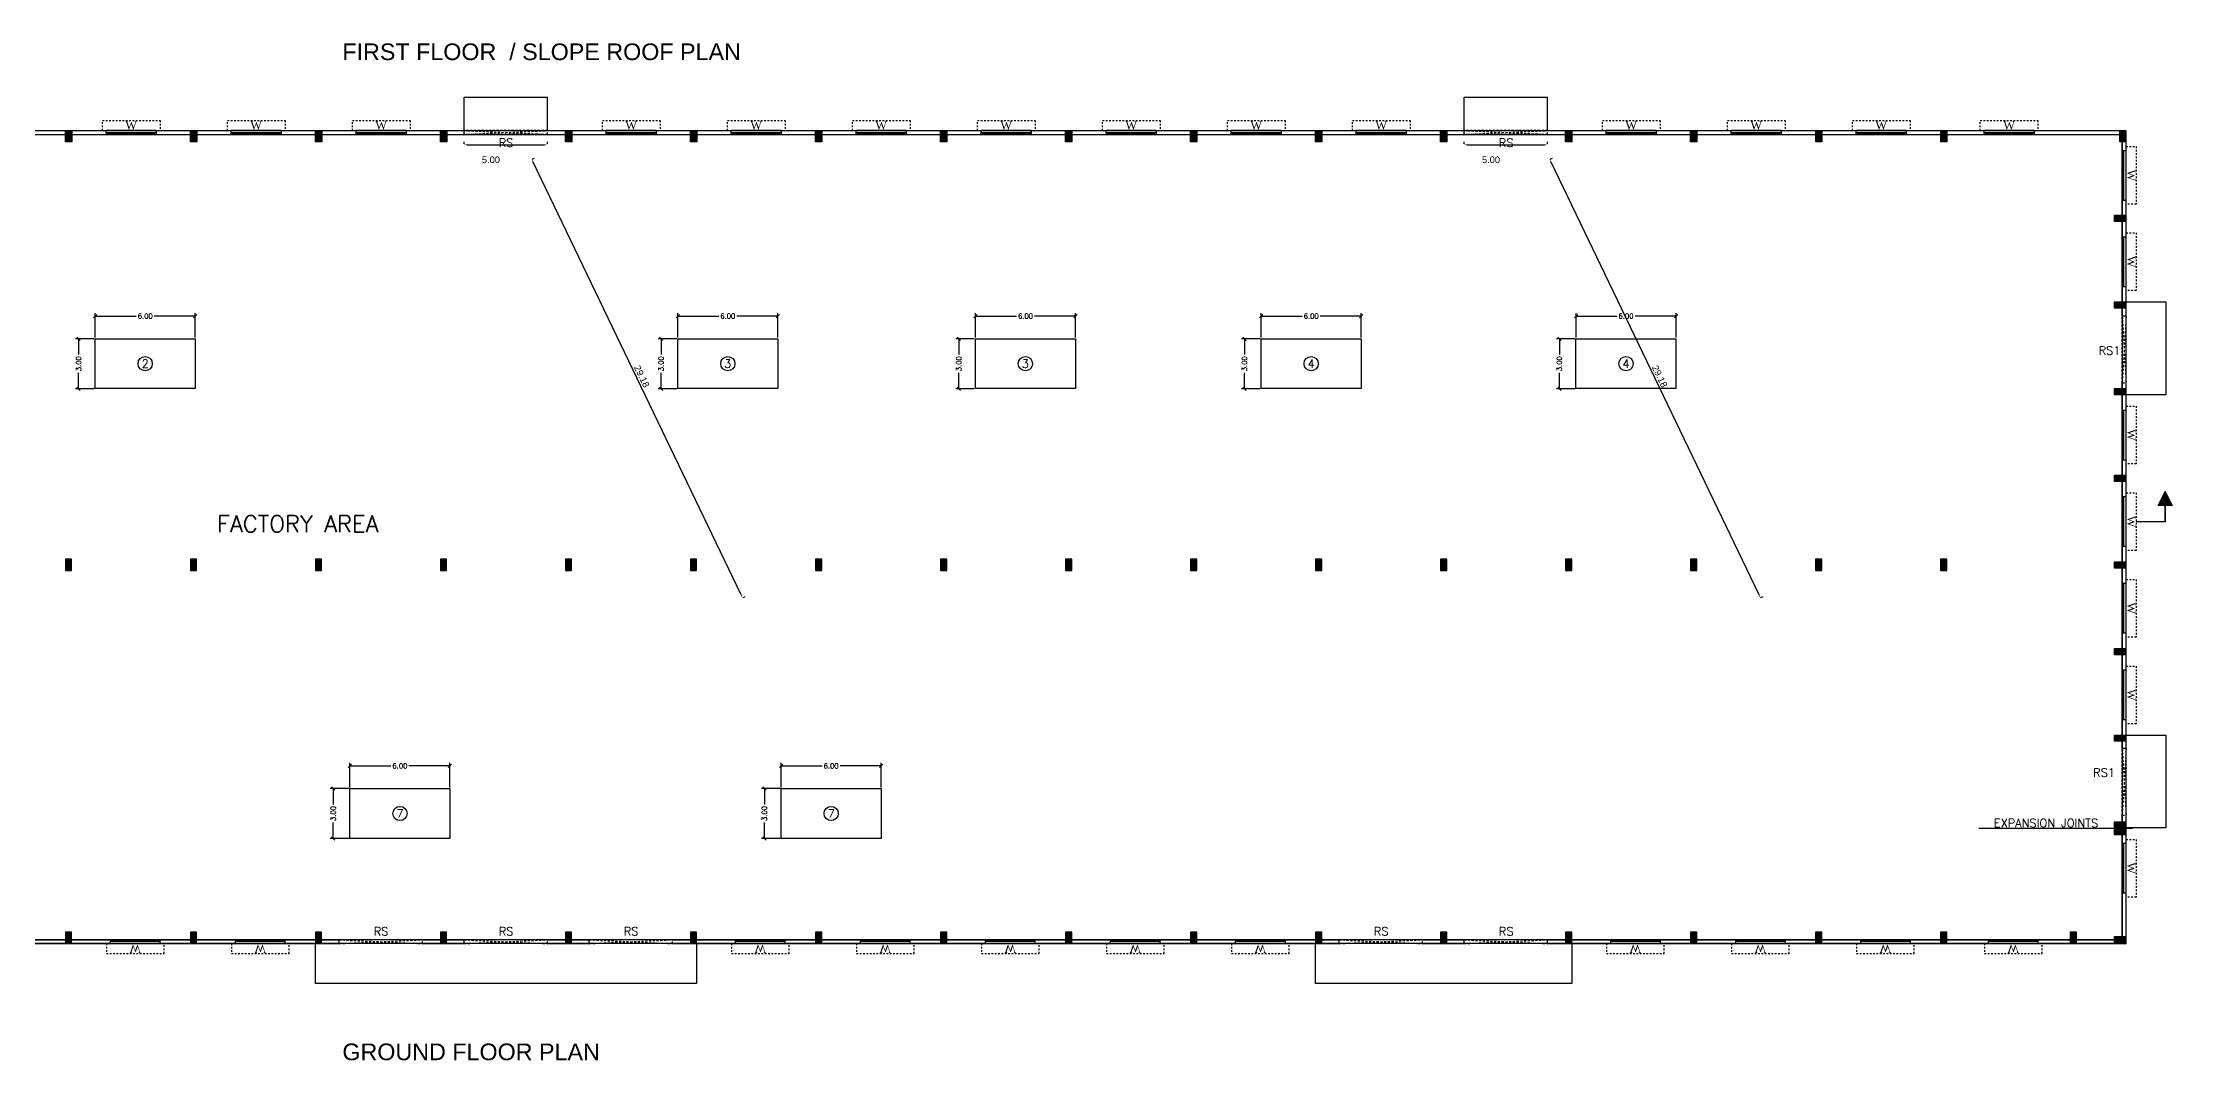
# Model space of a CAD drawing. Header units: metres. Extents: x 6804 to 7881, y 412 to 705.
# Drawn here: x 7351.7 to 7479.5, y 457.1 to 518.2 of the extents above; entities that cross this region are included whole.
import ezdxf
from ezdxf.enums import TextEntityAlignment as Align

# ---------------------------------------------------------------- set-up
doc = ezdxf.new("R2010")
doc.units = ezdxf.units.M
doc.header["$LTSCALE"] = 5
doc.header["$PDSIZE"] = -1
doc.linetypes.add('CONTINOUS', pattern=[0])
doc.linetypes.add('HIDDEN', pattern=[0.375, 0.25, -0.125])
doc.layers.get('0').update_dxf_attribs({"color": 8, "linetype": 'CONTINUOUS'})
doc.layers.get('DEFPOINTS').update_dxf_attribs({"color": 8, "linetype": 'CONTINUOUS'})
for name, color, linetype in [('BLK_1_COVERED_AREA', 140, 'CONTINUOUS'), ('BLK_1_FLR_0_BLT_UP_AREA', 45, 'CONTINUOUS'), ('BLK_1_FLR_0_CARPET_AREA', 14, 'CONTINUOUS'), ('BLK_1_FLR_0_EXIT_WIDTH_DOOR', 2, 'CONTINUOUS'), ('BLK_1_FLR_0_REGULAR_ROOM_1', 4, 'CONTINUOUS'), ('col', 8, 'CONTINUOUS'), ('DIM', 8, 'CONTINUOUS'), ('HATCH', 8, 'CONTINUOUS'), ('L4', 8, 'CONTINUOUS'), ('PDF2_Text', 7, 'CONTINUOUS'), ('Steel', 1, 'CONTINUOUS'), ('TEXT NOTES', 200, 'CONTINUOUS'), ('thin', 1, 'CONTINUOUS'), ('WAL', 1, 'CONTINUOUS'), ('WALL', 3, 'CONTINUOUS'), ('WINDOW', 5, 'CONTINUOUS')]:
    doc.layers.add(name, color=color, linetype=linetype)
doc.layers.add('C_ARCH_TEXT', color=7, linetype='CONTINUOUS', lineweight=5)
doc.layers.add('DIST_EXIT', color=7, linetype='CONTINUOUS', lineweight=0)
doc.styles.add('1', font='arial.ttf')
doc.styles.add('PDF Arial', font='arial.ttf')
doc.styles.add('ROMANS', font='romans')
doc.styles.add('ROMANTIC', font='romantic.ttf')
doc.styles.get("Standard").update_dxf_attribs({"font": 'arial.ttf'})
doc.dimstyles.new('FSO 100', dxfattribs={"dimtxt": 0.5, "dimasz": 0.5, "dimexe": 0.18, "dimexo": 0.0625, "dimgap": 0.09, "dimtad": 0, "dimzin": 0, "dimdsep": 46, "dimtxsty": 'ROMANS', "dimblk": 'OBLIQUE', "dimcen": 0.01, "dimclrd": 256, "dimclre": 256, "dimclrt": 7, "dimaunit": 1, "dimadec": 3, "dimazin": 0, "dimtfac": 1, "dimtofl": 0, "dimtmove": 1, "dimatfit": 3, "dimfxl": 0, "dimtolj": 1, "dimtzin": 0, "dimarcsym": 0})
doc.dimstyles.get("Standard").update_dxf_attribs({"dimtxt": 0.4, "dimasz": 0.18, "dimexe": 0.18, "dimexo": 0.0625, "dimgap": 0.1, "dimtad": 1, "dimtoh": 1, "dimzin": 0, "dimdsep": 46, "dimtxsty": '1', "dimcen": 0.09, "dimadec": 0, "dimazin": 0, "dimtfac": 1, "dimtofl": 0, "dimtmove": 2, "dimatfit": 3, "dimfxl": 0, "dimtolj": 1, "dimtzin": 0, "dimarcsym": 0})

# ---------------------------------------------------------------- blocks, each defined once
blk = doc.blocks.new('MFC1')
at = {"color": 252}
for p, q in [((-24, 60), (-96, 60)), ((-60, 96), (-60, 24)), ((96, 60), (24, 60)), ((60, 96), (60, 24)), ((-24, -60), (-96, -60)), ((-60, -24), (-60, -96)), ((96, -60), (24, -60)), ((60, -24), (60, -96))]:
    blk.add_line(p, q, dxfattribs=at)
at = {"color": 1}
for p, q in [((-3, 0), (3, 0)), ((0, -6.2), (0, 6.2))]:
    blk.add_line(p, q, dxfattribs=at)
blk.add_lwpolyline([(-137.5, 175), (137.5, 175), (137.5, -175), (-137.5, -175)], close=True)
for centre in [(-60, 60), (60, 60), (-60, -60), (60, -60)]:
    blk.add_circle(centre, 18)
at = {"layer": 'Steel'}
for points in [[(-112.5, 150), (-112.5, 162), (112.5, 162), (112.5, 150), (-112.5, 150)], [(-112.5, 150), (-112.5, 162), (112.5, 162), (112.5, 150), (-112.5, 150)], [(-112.5, 150), (-112.5, 162), (112.5, 162), (112.5, 150), (-112.5, 150)], [(-112.5, 150), (-112.5, 162), (112.5, 162), (112.5, 150), (-112.5, 150)], [(-112.5, 150), (-112.5, 162), (112.5, 162), (112.5, 150), (-112.5, 150)], [(-112.5, 150), (-112.5, 162), (112.5, 162), (112.5, 150), (-112.5, 150)], [(-112.5, 150), (-112.5, 162), (112.5, 162), (112.5, 150), (-112.5, 150)], [(-112.5, 150), (-112.5, 162), (112.5, 162), (112.5, 150), (-112.5, 150)], [(-112.5, 150), (-112.5, 162), (112.5, 162), (112.5, 150), (-112.5, 150)], [(-112.5, 150), (-112.5, 162), (112.5, 162), (112.5, 150), (-112.5, 150)], [(-112.5, 150), (-112.5, 162), (112.5, 162), (112.5, 150), (-112.5, 150)], [(-112.5, 150), (-112.5, 162), (112.5, 162), (112.5, 150), (-112.5, 150)], [(-112.5, 150), (-112.5, 162), (112.5, 162), (112.5, 150), (-112.5, 150)], [(-112.5, 150), (-112.5, 162), (112.5, 162), (112.5, 150), (-112.5, 150)], [(-112.5, 150), (-112.5, 162), (112.5, 162), (112.5, 150), (-112.5, 150)], [(-112.5, 150), (-112.5, 162), (112.5, 162), (112.5, 150), (-112.5, 150)], [(-112.5, 150), (-112.5, 162), (112.5, 162), (112.5, 150), (-112.5, 150)], [(-112.5, 150), (-112.5, 162), (112.5, 162), (112.5, 150), (-112.5, 150)], [(-112.5, 150), (-112.5, 162), (112.5, 162), (112.5, 150), (-112.5, 150)], [(-112.5, 150), (-112.5, 162), (112.5, 162), (112.5, 150), (-112.5, 150)], [(-112.5, 150), (-112.5, 162), (112.5, 162), (112.5, 150), (-112.5, 150)], [(-112.5, 150), (-112.5, 162), (112.5, 162), (112.5, 150), (-112.5, 150)], [(-3, 150), (3, 150), (3, -150), (-3, -150), (-3, 150)], [(-3, 150), (3, 150), (3, -150), (-3, -150), (-3, 150)], [(-3, 150), (3, 150), (3, -150), (-3, -150), (-3, 150)], [(-3, 150), (3, 150), (3, -150), (-3, -150), (-3, 150)], [(-3, 150), (3, 150), (3, -150), (-3, -150), (-3, 150)], [(-3, 150), (3, 150), (3, -150), (-3, -150), (-3, 150)], [(-3, 150), (3, 150), (3, -150), (-3, -150), (-3, 150)], [(-3, 150), (3, 150), (3, -150), (-3, -150), (-3, 150)], [(-3, 150), (3, 150), (3, -150), (-3, -150), (-3, 150)], [(-3, 150), (3, 150), (3, -150), (-3, -150), (-3, 150)], [(-3, 150), (3, 150), (3, -150), (-3, -150), (-3, 150)], [(-3, 150), (3, 150), (3, -150), (-3, -150), (-3, 150)], [(-3, 150), (3, 150), (3, -150), (-3, -150), (-3, 150)], [(-3, 150), (3, 150), (3, -150), (-3, -150), (-3, 150)], [(-3, 150), (3, 150), (3, -150), (-3, -150), (-3, 150)], [(-3, 150), (3, 150), (3, -150), (-3, -150), (-3, 150)], [(-3, 150), (3, 150), (3, -150), (-3, -150), (-3, 150)], [(-3, 150), (3, 150), (3, -150), (-3, -150), (-3, 150)], [(-3, 150), (3, 150), (3, -150), (-3, -150), (-3, 150)], [(-3, 150), (3, 150), (3, -150), (-3, -150), (-3, 150)], [(-3, 150), (3, 150), (3, -150), (-3, -150), (-3, 150)], [(-3, 150), (3, 150), (3, -150), (-3, -150), (-3, 150)], [(-112.5, -150), (-112.5, -162), (112.5, -162), (112.5, -150), (-112.5, -150)], [(-112.5, -150), (-112.5, -162), (112.5, -162), (112.5, -150), (-112.5, -150)], [(-112.5, -150), (-112.5, -162), (112.5, -162), (112.5, -150), (-112.5, -150)], [(-112.5, -150), (-112.5, -162), (112.5, -162), (112.5, -150), (-112.5, -150)], [(-112.5, -150), (-112.5, -162), (112.5, -162), (112.5, -150), (-112.5, -150)], [(-112.5, -150), (-112.5, -162), (112.5, -162), (112.5, -150), (-112.5, -150)], [(-112.5, -150), (-112.5, -162), (112.5, -162), (112.5, -150), (-112.5, -150)], [(-112.5, -150), (-112.5, -162), (112.5, -162), (112.5, -150), (-112.5, -150)], [(-112.5, -150), (-112.5, -162), (112.5, -162), (112.5, -150), (-112.5, -150)], [(-112.5, -150), (-112.5, -162), (112.5, -162), (112.5, -150), (-112.5, -150)], [(-112.5, -150), (-112.5, -162), (112.5, -162), (112.5, -150), (-112.5, -150)], [(-112.5, -150), (-112.5, -162), (112.5, -162), (112.5, -150), (-112.5, -150)], [(-112.5, -150), (-112.5, -162), (112.5, -162), (112.5, -150), (-112.5, -150)], [(-112.5, -150), (-112.5, -162), (112.5, -162), (112.5, -150), (-112.5, -150)], [(-112.5, -150), (-112.5, -162), (112.5, -162), (112.5, -150), (-112.5, -150)], [(-112.5, -150), (-112.5, -162), (112.5, -162), (112.5, -150), (-112.5, -150)], [(-112.5, -150), (-112.5, -162), (112.5, -162), (112.5, -150), (-112.5, -150)], [(-112.5, -150), (-112.5, -162), (112.5, -162), (112.5, -150), (-112.5, -150)], [(-112.5, -150), (-112.5, -162), (112.5, -162), (112.5, -150), (-112.5, -150)], [(-112.5, -150), (-112.5, -162), (112.5, -162), (112.5, -150), (-112.5, -150)], [(-112.5, -150), (-112.5, -162), (112.5, -162), (112.5, -150), (-112.5, -150)], [(-112.5, -150), (-112.5, -162), (112.5, -162), (112.5, -150), (-112.5, -150)]]:
    blk.add_lwpolyline(points, dxfattribs=at)
blk = doc.blocks.new('wsdefsegr')
at = {"layer": 'HATCH'}
h = blk.add_hatch(color=256, dxfattribs=at)
h.dxf.hatch_style = 1
h.paths.add_polyline_path([(9068, -5301), (9443, -5301), (9443, -4621), (9068, -4621)])
at = {"layer": 'col', "color": 5}
blk.add_lwpolyline([(9068, -4621), (9443, -4621), (9443, -5301), (9068, -5301)], close=True, dxfattribs=at)
blk.add_blockref('MFC1', (9255, -5036))
blk = doc.blocks.new('WINDOW')
at = {"layer": 'WINDOW'}
for p, q in [((3000, 30), (0, 30)), ((0, -200), (0, 30)), ((3000, 30), (3000, -200)), ((3000, -101), (0, -101)), ((3000, -200), (0, -200)), ((100, -200), (100, -101)), ((2900, -200), (2900, -101))]:
    blk.add_line(p, q, dxfattribs=at)
at = {"layer": 'WINDOW', "color": 253, "linetype": 'HIDDEN', "ltscale": 12}
blk.add_lwpolyline([(-230, 30), (-230, 630), (3230, 630), (3230, 30)], dxfattribs=at)
at = {"layer": 'WINDOW', "const_width": 30}
blk.add_lwpolyline([(100, -150), (2900, -150)], dxfattribs=at)
at = {"linetype": 'CONTINOUS', "ltscale": 2, "style": 'ROMANTIC'}
blk.add_text('W', height=480, dxfattribs=at).set_placement((1154, 106))
at = {"linetype": 'CONTINOUS', "ltscale": 2}
blk.add_text('ASDFASDF', height=0.55, dxfattribs=at).set_placement((284, -754))
blk = doc.blocks.new('viewA')
blk.add_hatch(color=256).paths.add_polyline_path([(5.5, 2.5), (5.5, -2.5), (10.5, 0)])
at = {"const_width": 0.5}
blk.add_lwpolyline([(5.5, 0), (0, 0), (0, -10)], dxfattribs=at)
blk.add_lwpolyline([(5.5, 2.5), (10.5, 0), (5.5, -2.5)], close=True)
blk = doc.blocks.new('_Oblique')
at = {"color": 0, "linetype": 'ByBlock', "lineweight": -2}
blk.add_line((-0.5, -0.5), (0.5, 0.5), dxfattribs=at)
blk = doc.blocks.new('*D90')
at = {"layer": 'DEFPOINTS', "color": 0, "ltscale": 2}
for p in [(7395.98, 473.42), (7394.98, 470.42), (7395.98, 470.42)]:
    blk.add_point(p, dxfattribs=at)
at = {"layer": 'DIM', "lineweight": -2, "ltscale": 2}
for p, q in [((7395.92, 473.42), (7394.8, 473.42)), ((7394.98, 473.42), (7394.98, 472.47)), ((7395.92, 470.42), (7394.8, 470.42)), ((7394.98, 470.42), (7394.98, 471.38))]:
    blk.add_line(p, q, dxfattribs=at)
at = {"layer": 'DIM', "lineweight": -2, "ltscale": 2, "xscale": 0.2, "yscale": 0.2, "zscale": 0.2}
for p, rotation in [((7394.98, 473.42), 90), ((7394.98, 470.42), 270)]:
    blk.add_blockref('_Oblique', p, dxfattribs=dict(at, rotation=rotation))
at = {"layer": 'DIM', "color": 7, "ltscale": 2, "insert": (7394.98, 471.92), "char_height": 0.3, "attachment_point": 5, "rotation": 90, "style": 'ROMANS'}
blk.add_mtext('\\A1;3.00', dxfattribs=at)
blk = doc.blocks.new('*D91')
at = {"layer": 'DEFPOINTS', "color": 0, "ltscale": 2}
for p in [(7395.98, 474.78), (7395.98, 473.42), (7401.98, 473.42)]:
    blk.add_point(p, dxfattribs=at)
at = {"layer": 'DIM', "lineweight": -2, "ltscale": 2}
for p, q in [((7395.98, 473.49), (7395.98, 474.96)), ((7395.98, 474.78), (7398.44, 474.78)), ((7401.98, 474.78), (7399.52, 474.78)), ((7401.98, 473.49), (7401.98, 474.96))]:
    blk.add_line(p, q, dxfattribs=at)
at = {"layer": 'DIM', "lineweight": -2, "ltscale": 2, "xscale": 0.2, "yscale": 0.2, "zscale": 0.2}
for p, rotation in [((7395.98, 474.78), 179.9999999999479), ((7401.98, 474.78), 359.9999999999479)]:
    blk.add_blockref('_Oblique', p, dxfattribs=dict(at, rotation=rotation))
at = {"layer": 'DIM', "color": 7, "ltscale": 2, "insert": (7398.98, 474.78), "char_height": 0.3, "attachment_point": 5, "style": 'ROMANS'}
blk.add_mtext('\\A1;6.00', dxfattribs=at)
blk = doc.blocks.new('*D92')
at = {"layer": 'DEFPOINTS', "color": 0, "ltscale": 2}
for p in [(7389.78, 500.42), (7388.78, 497.42), (7389.78, 497.42)]:
    blk.add_point(p, dxfattribs=at)
at = {"layer": 'DIM', "lineweight": -2, "ltscale": 2}
for p, q in [((7389.72, 500.42), (7388.6, 500.42)), ((7388.78, 500.42), (7388.78, 499.47)), ((7388.78, 497.42), (7388.78, 498.38)), ((7389.72, 497.42), (7388.6, 497.42))]:
    blk.add_line(p, q, dxfattribs=at)
at = {"layer": 'DIM', "lineweight": -2, "ltscale": 2, "xscale": 0.2, "yscale": 0.2, "zscale": 0.2}
for p, rotation in [((7388.78, 500.42), 90), ((7388.78, 497.42), 270)]:
    blk.add_blockref('_Oblique', p, dxfattribs=dict(at, rotation=rotation))
at = {"layer": 'DIM', "color": 7, "ltscale": 2, "insert": (7388.78, 498.92), "char_height": 0.3, "attachment_point": 5, "rotation": 90, "style": 'ROMANS'}
blk.add_mtext('\\A1;3.00', dxfattribs=at)
blk = doc.blocks.new('*D93')
at = {"layer": 'DEFPOINTS', "color": 0, "ltscale": 2}
for p in [(7389.78, 501.78), (7389.78, 500.42), (7395.78, 500.42)]:
    blk.add_point(p, dxfattribs=at)
at = {"layer": 'DIM', "lineweight": -2, "ltscale": 2}
for p, q in [((7389.78, 500.49), (7389.78, 501.96)), ((7389.78, 501.78), (7392.24, 501.78)), ((7395.78, 501.78), (7393.32, 501.78)), ((7395.78, 500.49), (7395.78, 501.96))]:
    blk.add_line(p, q, dxfattribs=at)
at = {"layer": 'DIM', "lineweight": -2, "ltscale": 2, "xscale": 0.2, "yscale": 0.2, "zscale": 0.2}
for p, rotation in [((7389.78, 501.78), 179.9999999999479), ((7395.78, 501.78), 359.9999999999479)]:
    blk.add_blockref('_Oblique', p, dxfattribs=dict(at, rotation=rotation))
at = {"layer": 'DIM', "color": 7, "ltscale": 2, "insert": (7392.78, 501.78), "char_height": 0.3, "attachment_point": 5, "style": 'ROMANS'}
blk.add_mtext('\\A1;6.00', dxfattribs=at)
blk = doc.blocks.new('*D94')
at = {"layer": 'DEFPOINTS', "color": 0, "ltscale": 2}
for p in [(7424.78, 500.42), (7423.78, 497.42), (7424.78, 497.42)]:
    blk.add_point(p, dxfattribs=at)
at = {"layer": 'DIM', "lineweight": -2, "ltscale": 2}
for p, q in [((7424.72, 500.42), (7423.6, 500.42)), ((7423.78, 500.42), (7423.78, 499.47)), ((7423.78, 497.42), (7423.78, 498.38)), ((7424.72, 497.42), (7423.6, 497.42))]:
    blk.add_line(p, q, dxfattribs=at)
at = {"layer": 'DIM', "lineweight": -2, "ltscale": 2, "xscale": 0.2, "yscale": 0.2, "zscale": 0.2}
for p, rotation in [((7423.78, 500.42), 90), ((7423.78, 497.42), 270)]:
    blk.add_blockref('_Oblique', p, dxfattribs=dict(at, rotation=rotation))
at = {"layer": 'DIM', "color": 7, "ltscale": 2, "insert": (7423.78, 498.92), "char_height": 0.3, "attachment_point": 5, "rotation": 90, "style": 'ROMANS'}
blk.add_mtext('\\A1;3.00', dxfattribs=at)
blk = doc.blocks.new('*D95')
at = {"layer": 'DEFPOINTS', "color": 0, "ltscale": 2}
for p in [(7424.78, 501.78), (7424.78, 500.42), (7430.78, 500.42)]:
    blk.add_point(p, dxfattribs=at)
at = {"layer": 'DIM', "lineweight": -2, "ltscale": 2}
for p, q in [((7424.78, 500.49), (7424.78, 501.96)), ((7424.78, 501.78), (7427.24, 501.78)), ((7430.78, 501.78), (7428.32, 501.78)), ((7430.78, 500.49), (7430.78, 501.96))]:
    blk.add_line(p, q, dxfattribs=at)
at = {"layer": 'DIM', "lineweight": -2, "ltscale": 2, "xscale": 0.2, "yscale": 0.2, "zscale": 0.2}
for p, rotation in [((7424.78, 501.78), 179.9999999999479), ((7430.78, 501.78), 359.9999999999479)]:
    blk.add_blockref('_Oblique', p, dxfattribs=dict(at, rotation=rotation))
at = {"layer": 'DIM', "color": 7, "ltscale": 2, "insert": (7427.78, 501.78), "char_height": 0.3, "attachment_point": 5, "style": 'ROMANS'}
blk.add_mtext('\\A1;6.00', dxfattribs=at)
blk = doc.blocks.new('*D96')
at = {"layer": 'DEFPOINTS', "color": 0, "ltscale": 2}
for p in [(7370.11, 473.42), (7369.11, 470.42), (7370.11, 470.42)]:
    blk.add_point(p, dxfattribs=at)
at = {"layer": 'DIM', "lineweight": -2, "ltscale": 2}
for p, q in [((7370.05, 473.42), (7368.93, 473.42)), ((7369.11, 473.42), (7369.11, 472.47)), ((7370.05, 470.42), (7368.93, 470.42)), ((7369.11, 470.42), (7369.11, 471.38))]:
    blk.add_line(p, q, dxfattribs=at)
at = {"layer": 'DIM', "lineweight": -2, "ltscale": 2, "xscale": 0.2, "yscale": 0.2, "zscale": 0.2}
for p, rotation in [((7369.11, 473.42), 90), ((7369.11, 470.42), 270)]:
    blk.add_blockref('_Oblique', p, dxfattribs=dict(at, rotation=rotation))
at = {"layer": 'DIM', "color": 7, "ltscale": 2, "insert": (7369.11, 471.92), "char_height": 0.3, "attachment_point": 5, "rotation": 90, "style": 'ROMANS'}
blk.add_mtext('\\A1;3.00', dxfattribs=at)
blk = doc.blocks.new('*D97')
at = {"layer": 'DEFPOINTS', "color": 0, "ltscale": 2}
for p in [(7370.11, 474.78), (7370.11, 473.42), (7376.11, 473.42)]:
    blk.add_point(p, dxfattribs=at)
at = {"layer": 'DIM', "lineweight": -2, "ltscale": 2}
for p, q in [((7370.11, 473.49), (7370.11, 474.96)), ((7370.11, 474.78), (7372.57, 474.78)), ((7376.11, 474.78), (7373.65, 474.78)), ((7376.11, 473.49), (7376.11, 474.96))]:
    blk.add_line(p, q, dxfattribs=at)
at = {"layer": 'DIM', "lineweight": -2, "ltscale": 2, "xscale": 0.2, "yscale": 0.2, "zscale": 0.2}
for p, rotation in [((7370.11, 474.78), 179.9999999999479), ((7376.11, 474.78), 359.9999999999479)]:
    blk.add_blockref('_Oblique', p, dxfattribs=dict(at, rotation=rotation))
at = {"layer": 'DIM', "color": 7, "ltscale": 2, "insert": (7373.11, 474.78), "char_height": 0.3, "attachment_point": 5, "style": 'ROMANS'}
blk.add_mtext('\\A1;6.00', dxfattribs=at)
blk = doc.blocks.new('*D59')
at = {"layer": 'DEFPOINTS', "color": 0}
for p in [(7381, 511.16), (7381.02, 511.18), (7393.64, 484.86)]:
    blk.add_point(p, dxfattribs=at)
at = {"layer": 'DIST_EXIT', "color": 0, "lineweight": -2}
for p, q in [((7381.05, 511.19), (7381.18, 511.25)), ((7393.59, 485.04), (7381.1, 511.01)), ((7393.7, 484.89), (7393.83, 484.95))]:
    blk.add_line(p, q, dxfattribs=at)
at = {"layer": 'DIST_EXIT', "color": 0}
for points in [[(7381.13, 511.03), (7381.07, 511), (7381.02, 511.18)], [(7393.61, 485.05), (7393.56, 485.02), (7393.66, 484.87)]]:
    blk.add_solid(points, dxfattribs=at)
at = {"layer": 'DIST_EXIT', "color": 0, "insert": (7387.62, 498.16), "char_height": 0.4, "attachment_point": 5, "rotation": 295.6714, "style": '1'}
blk.add_mtext('\\A1;29.18', dxfattribs=at)
blk = doc.blocks.new('*D161')
at = {"layer": 'DEFPOINTS', "color": 0, "ltscale": 2}
for p in [(7354.83, 500.42), (7353.83, 497.42), (7354.83, 497.42)]:
    blk.add_point(p, dxfattribs=at)
at = {"layer": 'DIM', "lineweight": -2, "ltscale": 2}
for p, q in [((7354.76, 500.42), (7353.65, 500.42)), ((7353.83, 500.42), (7353.83, 499.47)), ((7353.83, 497.42), (7353.83, 498.38)), ((7354.76, 497.42), (7353.65, 497.42))]:
    blk.add_line(p, q, dxfattribs=at)
at = {"layer": 'DIM', "lineweight": -2, "ltscale": 2, "xscale": 0.2, "yscale": 0.2, "zscale": 0.2}
for p, rotation in [((7353.83, 500.42), 90), ((7353.83, 497.42), 270)]:
    blk.add_blockref('_Oblique', p, dxfattribs=dict(at, rotation=rotation))
at = {"layer": 'DIM', "color": 7, "ltscale": 2, "insert": (7353.83, 498.92), "char_height": 0.3, "attachment_point": 5, "rotation": 90, "style": 'ROMANS'}
blk.add_mtext('\\A1;3.00', dxfattribs=at)
blk = doc.blocks.new('*D162')
at = {"layer": 'DEFPOINTS', "color": 0, "ltscale": 2}
for p in [(7354.83, 501.78), (7354.83, 500.42), (7360.83, 500.42)]:
    blk.add_point(p, dxfattribs=at)
at = {"layer": 'DIM', "lineweight": -2, "ltscale": 2}
for p, q in [((7354.83, 500.49), (7354.83, 501.96)), ((7354.83, 501.78), (7357.29, 501.78)), ((7360.83, 501.78), (7358.37, 501.78)), ((7360.83, 500.49), (7360.83, 501.96))]:
    blk.add_line(p, q, dxfattribs=at)
at = {"layer": 'DIM', "lineweight": -2, "ltscale": 2, "xscale": 0.2, "yscale": 0.2, "zscale": 0.2}
for p, rotation in [((7354.83, 501.78), 179.9999999999479), ((7360.83, 501.78), 359.9999999999479)]:
    blk.add_blockref('_Oblique', p, dxfattribs=dict(at, rotation=rotation))
at = {"layer": 'DIM', "color": 7, "ltscale": 2, "insert": (7357.83, 501.78), "char_height": 0.3, "attachment_point": 5, "style": 'ROMANS'}
blk.add_mtext('\\A1;6.00', dxfattribs=at)
blk = doc.blocks.new('*D163')
at = {"layer": 'DEFPOINTS', "color": 0, "ltscale": 2}
for p in [(7407.64, 500.42), (7406.64, 497.42), (7407.64, 497.42)]:
    blk.add_point(p, dxfattribs=at)
at = {"layer": 'DIM', "lineweight": -2, "ltscale": 2}
for p, q in [((7407.57, 500.42), (7406.46, 500.42)), ((7406.64, 500.42), (7406.64, 499.47)), ((7406.64, 497.42), (7406.64, 498.38)), ((7407.57, 497.42), (7406.46, 497.42))]:
    blk.add_line(p, q, dxfattribs=at)
at = {"layer": 'DIM', "lineweight": -2, "ltscale": 2, "xscale": 0.2, "yscale": 0.2, "zscale": 0.2}
for p, rotation in [((7406.64, 500.42), 90), ((7406.64, 497.42), 270)]:
    blk.add_blockref('_Oblique', p, dxfattribs=dict(at, rotation=rotation))
at = {"layer": 'DIM', "color": 7, "ltscale": 2, "insert": (7406.64, 498.92), "char_height": 0.3, "attachment_point": 5, "rotation": 90, "style": 'ROMANS'}
blk.add_mtext('\\A1;3.00', dxfattribs=at)
blk = doc.blocks.new('*D164')
at = {"layer": 'DEFPOINTS', "color": 0, "ltscale": 2}
for p in [(7407.64, 501.78), (7407.64, 500.42), (7413.64, 500.42)]:
    blk.add_point(p, dxfattribs=at)
at = {"layer": 'DIM', "lineweight": -2, "ltscale": 2}
for p, q in [((7407.64, 500.49), (7407.64, 501.96)), ((7407.64, 501.78), (7410.1, 501.78)), ((7413.64, 501.78), (7411.18, 501.78)), ((7413.64, 500.49), (7413.64, 501.96))]:
    blk.add_line(p, q, dxfattribs=at)
at = {"layer": 'DIM', "lineweight": -2, "ltscale": 2, "xscale": 0.2, "yscale": 0.2, "zscale": 0.2}
for p, rotation in [((7407.64, 501.78), 179.9999999999479), ((7413.64, 501.78), 359.9999999999479)]:
    blk.add_blockref('_Oblique', p, dxfattribs=dict(at, rotation=rotation))
at = {"layer": 'DIM', "color": 7, "ltscale": 2, "insert": (7410.64, 501.78), "char_height": 0.3, "attachment_point": 5, "style": 'ROMANS'}
blk.add_mtext('\\A1;6.00', dxfattribs=at)
blk = doc.blocks.new('*D165')
at = {"layer": 'DEFPOINTS', "color": 0, "ltscale": 2}
for p in [(7443.67, 500.42), (7442.67, 497.42), (7443.67, 497.42)]:
    blk.add_point(p, dxfattribs=at)
at = {"layer": 'DIM', "lineweight": -2, "ltscale": 2}
for p, q in [((7443.61, 500.42), (7442.49, 500.42)), ((7442.67, 500.42), (7442.67, 499.47)), ((7442.67, 497.42), (7442.67, 498.38)), ((7443.61, 497.42), (7442.49, 497.42))]:
    blk.add_line(p, q, dxfattribs=at)
at = {"layer": 'DIM', "lineweight": -2, "ltscale": 2, "xscale": 0.2, "yscale": 0.2, "zscale": 0.2}
for p, rotation in [((7442.67, 500.42), 90), ((7442.67, 497.42), 270)]:
    blk.add_blockref('_Oblique', p, dxfattribs=dict(at, rotation=rotation))
at = {"layer": 'DIM', "color": 7, "ltscale": 2, "insert": (7442.67, 498.92), "char_height": 0.3, "attachment_point": 5, "rotation": 90, "style": 'ROMANS'}
blk.add_mtext('\\A1;3.00', dxfattribs=at)
blk = doc.blocks.new('*D166')
at = {"layer": 'DEFPOINTS', "color": 0, "ltscale": 2}
for p in [(7443.67, 501.78), (7443.67, 500.42), (7449.67, 500.42)]:
    blk.add_point(p, dxfattribs=at)
at = {"layer": 'DIM', "lineweight": -2, "ltscale": 2}
for p, q in [((7443.67, 500.49), (7443.67, 501.96)), ((7443.67, 501.78), (7446.13, 501.78)), ((7449.67, 501.78), (7447.21, 501.78)), ((7449.67, 500.49), (7449.67, 501.96))]:
    blk.add_line(p, q, dxfattribs=at)
at = {"layer": 'DIM', "lineweight": -2, "ltscale": 2, "xscale": 0.2, "yscale": 0.2, "zscale": 0.2}
for p, rotation in [((7443.67, 501.78), 179.9999999999479), ((7449.67, 501.78), 359.9999999999479)]:
    blk.add_blockref('_Oblique', p, dxfattribs=dict(at, rotation=rotation))
at = {"layer": 'DIM', "color": 7, "ltscale": 2, "insert": (7446.67, 501.78), "char_height": 0.3, "attachment_point": 5, "style": 'ROMANS'}
blk.add_mtext('\\A1;6.00', dxfattribs=at)
blk = doc.blocks.new('*D182')
at = {"layer": 'DEFPOINTS', "color": 0}
for p in [(7442.07, 511.16), (7442.09, 511.18), (7454.71, 484.86)]:
    blk.add_point(p, dxfattribs=at)
at = {"layer": 'DIST_EXIT', "color": 0, "lineweight": -2}
for p, q in [((7442.12, 511.19), (7442.25, 511.25)), ((7454.66, 485.04), (7442.17, 511.01)), ((7454.76, 484.89), (7454.9, 484.95))]:
    blk.add_line(p, q, dxfattribs=at)
at = {"layer": 'DIST_EXIT', "color": 0}
for points in [[(7442.2, 511.03), (7442.14, 511), (7442.09, 511.18)], [(7454.68, 485.05), (7454.63, 485.02), (7454.73, 484.87)]]:
    blk.add_solid(points, dxfattribs=at)
at = {"layer": 'DIST_EXIT', "color": 0, "insert": (7448.69, 498.16), "char_height": 0.4, "attachment_point": 5, "rotation": 295.6714, "style": '1'}
blk.add_mtext('\\A1;29.18', dxfattribs=at)
blk = doc.blocks.new('*D185')
at = {"layer": 'BLK_1_FLR_0_EXIT_WIDTH_DOOR', "color": 0, "lineweight": -2}
for p, q in [((7376.96, 512.12), (7376.96, 512.24)), ((7377.14, 512.06), (7381.78, 512.06)), ((7381.96, 512.12), (7381.96, 512.24))]:
    blk.add_line(p, q, dxfattribs=at)
at = {"layer": 'BLK_1_FLR_0_EXIT_WIDTH_DOOR', "color": 0}
for points in [[(7377.14, 512.09), (7377.14, 512.03), (7376.96, 512.06)], [(7381.78, 512.09), (7381.78, 512.03), (7381.96, 512.06)]]:
    blk.add_solid(points, dxfattribs=at)
at = {"layer": 'DEFPOINTS', "color": 0}
for p in [(7376.96, 512.06), (7381.96, 512.06), (7381.96, 512.06)]:
    blk.add_point(p, dxfattribs=at)
at = {"layer": 'BLK_1_FLR_0_EXIT_WIDTH_DOOR', "color": 0, "insert": (7378.57, 511.16), "char_height": 0.4, "attachment_point": 5, "style": '1'}
blk.add_mtext('\\A1;5.00', dxfattribs=at)
blk = doc.blocks.new('*D186')
at = {"layer": 'BLK_1_FLR_0_EXIT_WIDTH_DOOR', "color": 0, "lineweight": -2}
for p, q in [((7436.96, 512.12), (7436.96, 512.24)), ((7437.14, 512.06), (7441.78, 512.06)), ((7441.96, 512.12), (7441.96, 512.24))]:
    blk.add_line(p, q, dxfattribs=at)
at = {"layer": 'BLK_1_FLR_0_EXIT_WIDTH_DOOR', "color": 0}
for points in [[(7437.14, 512.09), (7437.14, 512.03), (7436.96, 512.06)], [(7441.78, 512.09), (7441.78, 512.03), (7441.96, 512.06)]]:
    blk.add_solid(points, dxfattribs=at)
at = {"layer": 'DEFPOINTS', "color": 0}
for p in [(7436.96, 512.06), (7441.96, 512.06), (7441.96, 512.06)]:
    blk.add_point(p, dxfattribs=at)
at = {"layer": 'BLK_1_FLR_0_EXIT_WIDTH_DOOR', "color": 0, "insert": (7438.57, 511.16), "char_height": 0.4, "attachment_point": 5, "style": '1'}
blk.add_mtext('\\A1;5.00', dxfattribs=at)

msp = doc.modelspace()

# ---------------------------------------------------------------- linework, layer by layer
at = {"layer": 'BLK_1_COVERED_AREA'}
msp.add_lwpolyline([(7273.365, 512.912), (7476.665, 512.912), (7476.665, 464.112), (7273.365, 464.112)], close=True, dxfattribs=at)
at = {"layer": 'BLK_1_FLR_0_BLT_UP_AREA', "color": 45}
msp.add_lwpolyline([(7273.365, 512.912), (7476.665, 512.912), (7476.665, 464.112), (7273.365, 464.112)], close=True, dxfattribs=at)
at = {"layer": 'BLK_1_FLR_0_CARPET_AREA', "color": 14}
msp.add_lwpolyline([(7273.595, 512.682), (7476.444, 512.682), (7476.444, 464.342), (7273.595, 464.342)], close=True, dxfattribs=at)
at = {"layer": 'BLK_1_FLR_0_REGULAR_ROOM_1', "color": 4}
msp.add_lwpolyline([(7273.595, 512.682), (7476.444, 512.682), (7476.444, 464.342), (7273.595, 464.342)], close=True, dxfattribs=at)
at = {"layer": 'DIM', "color": 0, "linetype": 'CONTINOUS'}
for centre in [(7357.826, 498.924), (7392.783, 498.924), (7410.637, 498.924), (7427.783, 498.924), (7446.669, 498.924), (7373.109, 471.924), (7398.984, 471.924)]:
    msp.add_circle(centre, 0.427, dxfattribs=at)
at = {"layer": 'L4', "linetype": 'CONTINOUS', "ltscale": 2}
for p, q in [((7376.96, 514.912), (7381.96, 514.912)), ((7376.96, 512.912), (7376.96, 514.912)), ((7381.96, 512.912), (7381.96, 514.912)), ((7436.96, 514.912), (7441.96, 514.912)), ((7436.96, 512.912), (7436.96, 514.912)), ((7441.96, 512.912), (7441.96, 514.912))]:
    msp.add_line(p, q, dxfattribs=at)
at = {"layer": 'TEXT NOTES', "color": 4}
for points in [[(7354.826, 500.424), (7360.826, 500.424), (7360.826, 497.424), (7354.826, 497.424)], [(7389.783, 500.424), (7395.783, 500.424), (7395.783, 497.424), (7389.783, 497.424)], [(7407.637, 500.424), (7413.637, 500.424), (7413.637, 497.424), (7407.637, 497.424)], [(7424.783, 500.424), (7430.783, 500.424), (7430.783, 497.424), (7424.783, 497.424)], [(7443.669, 500.424), (7449.669, 500.424), (7449.669, 497.424), (7443.669, 497.424)], [(7370.109, 473.424), (7376.109, 473.424), (7376.109, 470.424), (7370.109, 470.424)], [(7395.984, 473.424), (7401.984, 473.424), (7401.984, 470.424), (7395.984, 470.424)]]:
    msp.add_lwpolyline(points, close=True, dxfattribs=at)
at = {"layer": 'thin', "linetype": 'HIDDEN', "ltscale": 0.2}
for p, q in [((7376.96, 512.682), (7376.96, 512.912)), ((7436.96, 512.682), (7436.96, 512.912)), ((7476.675, 501.768), (7476.445, 501.768)), ((7476.675, 475.82), (7476.445, 475.82)), ((7369.46, 464.112), (7369.46, 464.342)), ((7376.96, 464.112), (7376.96, 464.342)), ((7384.46, 464.112), (7384.46, 464.342)), ((7429.46, 464.112), (7429.46, 464.342)), ((7436.96, 464.112), (7436.96, 464.342))]:
    msp.add_line(p, q, dxfattribs=at)
at = {"layer": 'thin', "linetype": 'HIDDEN', "ltscale": 0.1}
for points in [[(7381.96, 512.682), (7381.96, 512.912), (7376.96, 512.912), (7381.96, 512.682), (7376.96, 512.682), (7381.96, 512.912)], [(7441.96, 512.682), (7441.96, 512.912), (7436.96, 512.912), (7441.96, 512.682), (7436.96, 512.682), (7441.96, 512.912)], [(7476.444, 497.768), (7476.674, 497.768), (7476.674, 501.768), (7476.444, 497.768), (7476.444, 501.768), (7476.674, 497.768)], [(7476.444, 471.82), (7476.674, 471.82), (7476.674, 475.82), (7476.444, 471.82), (7476.444, 475.82), (7476.674, 471.82)], [(7374.46, 464.112), (7374.46, 464.342), (7369.46, 464.342), (7374.46, 464.112), (7369.46, 464.112), (7374.46, 464.342)], [(7381.96, 464.112), (7381.96, 464.342), (7376.96, 464.342), (7381.96, 464.112), (7376.96, 464.112), (7381.96, 464.342)], [(7389.46, 464.112), (7389.46, 464.342), (7384.46, 464.342), (7389.46, 464.112), (7384.46, 464.112), (7389.46, 464.342)], [(7434.46, 464.112), (7434.46, 464.342), (7429.46, 464.342), (7434.46, 464.112), (7429.46, 464.112), (7434.46, 464.342)], [(7441.96, 464.112), (7441.96, 464.342), (7436.96, 464.342), (7441.96, 464.112), (7436.96, 464.112), (7441.96, 464.342)]]:
    msp.add_lwpolyline(points, dxfattribs=at)
at = {"layer": 'thin'}
for points in [[(7476.665, 502.631), (7479.065, 502.631), (7479.065, 497.056), (7476.665, 497.056)], [(7476.665, 476.631), (7479.065, 476.631), (7479.065, 471.056), (7476.665, 471.056)], [(7390.913, 464.112), (7390.913, 461.712), (7368.038, 461.712), (7368.038, 464.112)], [(7443.413, 464.112), (7443.413, 461.712), (7428.038, 461.712), (7428.038, 464.112)]]:
    msp.add_lwpolyline(points, dxfattribs=at)
at = {"layer": 'WAL', "linetype": 'CONTINOUS', "ltscale": 2}
msp.add_line((7467.829, 471.035), (7477.055, 471.035), dxfattribs=at)
at = {"layer": 'WALL'}
for p, q in [((7441.96, 512.912), (7476.299, 512.912)), ((7441.96, 512.682), (7476.299, 512.682)), ((7476.444, 501.768), (7476.444, 512.232)), ((7476.674, 501.768), (7476.674, 512.232)), ((7476.444, 475.82), (7476.444, 497.768)), ((7476.674, 475.82), (7476.674, 497.768)), ((7441.96, 464.112), (7441.96, 464.342))]:
    msp.add_line(p, q, dxfattribs=at)
for points in [[(7321.96, 512.912), (7376.96, 512.912)], [(7321.96, 512.682), (7376.96, 512.682)], [(7381.96, 512.912), (7436.96, 512.912)], [(7381.96, 512.682), (7436.96, 512.682)], [(7441.96, 464.342), (7476.444, 464.342), (7476.444, 471.82)], [(7441.96, 464.112), (7476.674, 464.112), (7476.674, 471.82)], [(7329.46, 464.342), (7369.46, 464.342)], [(7329.46, 464.112), (7369.46, 464.112)], [(7374.46, 464.342), (7376.96, 464.342)], [(7374.46, 464.112), (7376.96, 464.112)], [(7381.96, 464.342), (7384.46, 464.342)], [(7381.96, 464.112), (7384.46, 464.112)], [(7389.46, 464.342), (7429.46, 464.342)], [(7389.46, 464.112), (7429.46, 464.112)], [(7434.46, 464.342), (7436.96, 464.342)], [(7434.46, 464.112), (7436.96, 464.112)]]:
    msp.add_lwpolyline(points, dxfattribs=at)

# ---------------------------------------------------------------- block references
at = {"layer": 'C_ARCH_TEXT', "xscale": -0.1750000000000114, "yscale": 0.1750000000000114, "zscale": 0.175, "rotation": 270}
msp.add_blockref('viewA', (7479.014, 489.442), dxfattribs=at)
at = {"layer": 'WALL', "xscale": 0.0009999999999764, "yscale": 0.0009999999999764, "zscale": 0.0009999999999764}
for p in [(7343.981, 517.533), (7351.481, 517.533), (7358.981, 517.533), (7366.481, 517.533), (7373.981, 517.533), (7381.481, 517.533), (7388.981, 517.533), (7396.481, 517.533), (7403.981, 517.533), (7411.481, 517.533), (7418.981, 517.533), (7426.481, 517.533), (7433.981, 517.533), (7441.481, 517.533), (7448.981, 517.533), (7456.481, 517.533), (7467.222, 517.533)]:
    msp.add_blockref('wsdefsegr', p, dxfattribs=at)
at = {"layer": 'WALL', "yscale": 0.0009999999999764}
for p, xscale, zscale, rotation in [((7481.286, 516.899), 0.0009999999999764, 0.0009999999999764, 270), ((7481.286, 511.699), 0.0009999999999764, 0.0009999999999764, 270), ((7481.286, 506.499), 0.0009999999999764, 0.0009999999999764, 270), ((7481.286, 501.299), 0.0009999999999764, 0.0009999999999764, 270), ((7343.97, 481.881), -0.0009999999999764, 0.001, 180), ((7351.47, 481.881), -0.0009999999999764, 0.001, 180), ((7358.97, 481.881), -0.0009999999999764, 0.001, 180), ((7366.47, 481.881), -0.0009999999999764, 0.001, 180), ((7373.97, 481.881), -0.0009999999999764, 0.001, 180), ((7381.47, 481.881), -0.0009999999999764, 0.001, 180), ((7388.97, 481.881), -0.0009999999999764, 0.001, 180), ((7396.47, 481.881), -0.0009999999999764, 0.001, 180), ((7403.97, 481.881), -0.0009999999999764, 0.001, 180), ((7411.47, 481.881), -0.0009999999999764, 0.001, 180), ((7418.97, 481.881), -0.0009999999999764, 0.001, 180), ((7426.47, 481.881), -0.0009999999999764, 0.001, 180), ((7433.97, 481.881), -0.0009999999999764, 0.001, 180), ((7441.47, 481.881), -0.0009999999999764, 0.001, 180), ((7448.97, 481.881), -0.0009999999999764, 0.001, 180), ((7456.47, 481.881), -0.0009999999999764, 0.001, 180), ((7481.286, 496.099), 0.0009999999999764, 0.0009999999999764, 270), ((7481.286, 490.899), 0.0009999999999764, 0.0009999999999764, 270), ((7481.286, 485.699), 0.0009999999999764, 0.0009999999999764, 270), ((7481.286, 480.499), 0.0009999999999764, 0.0009999999999764, 270), ((7481.286, 480.083), 0.0009999999999764, 0.0009999999999764, 270), ((7343.97, 459.491), -0.0009999999999764, 0.001, 180), ((7351.47, 459.491), -0.0009999999999764, 0.001, 180), ((7358.97, 459.491), -0.0009999999999764, 0.001, 180), ((7366.47, 459.491), -0.0009999999999764, 0.001, 180), ((7373.97, 459.491), -0.0009999999999764, 0.001, 180), ((7381.47, 459.491), -0.0009999999999764, 0.001, 180), ((7388.97, 459.491), -0.0009999999999764, 0.001, 180), ((7396.47, 459.491), -0.0009999999999764, 0.001, 180), ((7403.97, 459.491), -0.0009999999999764, 0.001, 180), ((7411.47, 459.491), -0.0009999999999764, 0.001, 180), ((7418.97, 459.491), -0.0009999999999764, 0.001, 180), ((7426.47, 459.491), -0.0009999999999764, 0.001, 180), ((7433.97, 459.491), -0.0009999999999764, 0.001, 180), ((7441.47, 459.491), -0.0009999999999764, 0.001, 180), ((7448.97, 459.491), -0.0009999999999764, 0.001, 180), ((7456.47, 459.491), -0.0009999999999764, 0.001, 180), ((7464.252, 459.491), -0.0009999999999764, 0.001, 180), ((7481.286, 473.605), 0.0009999999999764, 0.0009999999999764, 270)]:
    msp.add_blockref('wsdefsegr', p, dxfattribs=dict(at, xscale=xscale, zscale=zscale, rotation=rotation))
at = {"layer": 'WINDOW', "lineweight": 18, "xscale": 0.0009999999999764, "yscale": 0.0009999999999764, "zscale": 0.0009999999999764}
for p in [(7355.487, 512.882), (7362.987, 512.882), (7370.487, 512.882), (7385.487, 512.882), (7392.987, 512.882), (7400.487, 512.882), (7407.987, 512.882), (7415.487, 512.882), (7422.987, 512.882), (7430.487, 512.882), (7445.487, 512.882), (7452.987, 512.882), (7460.487, 512.882), (7468.158, 512.882)]:
    msp.add_blockref('WINDOW', p, dxfattribs=at)
at = {"layer": 'WINDOW', "lineweight": 18, "yscale": 0.0009999999999764}
for p, xscale, zscale, rotation in [((7476.644, 511.72), 0.0009999999999764, 0.0009999999999764, 270), ((7476.644, 506.542), 0.0009999999999764, 0.0009999999999764, 270), ((7476.644, 496.142), 0.0009999999999764, 0.0009999999999764, 270), ((7476.644, 490.942), 0.0009999999999764, 0.0009999999999764, 270), ((7476.644, 485.742), 0.0009999999999764, 0.0009999999999764, 270), ((7476.644, 480.542), 0.0009999999999764, 0.0009999999999764, 270), ((7476.644, 470.142), 0.0009999999999764, 0.0009999999999764, 270), ((7355.731, 464.142), -0.0009999999999764, 0.001, 180), ((7363.231, 464.142), -0.0009999999999764, 0.001, 180), ((7393.231, 464.142), -0.0009999999999764, 0.001, 180), ((7400.731, 464.142), -0.0009999999999764, 0.001, 180), ((7408.231, 464.142), -0.0009999999999764, 0.001, 180), ((7415.731, 464.142), -0.0009999999999764, 0.001, 180), ((7423.231, 464.142), -0.0009999999999764, 0.001, 180), ((7445.731, 464.142), -0.0009999999999764, 0.001, 180), ((7453.231, 464.142), -0.0009999999999764, 0.001, 180), ((7460.731, 464.142), -0.0009999999999764, 0.001, 180), ((7468.402, 464.142), -0.0009999999999764, 0.001, 180)]:
    msp.add_blockref('WINDOW', p, dxfattribs=dict(at, xscale=xscale, zscale=zscale, rotation=rotation))

# ---------------------------------------------------------------- texts
at = {"layer": 'DIM', "color": 0, "linetype": 'CONTINOUS', "style": 'ROMANS'}
for s, p in [('2', (7357.826, 498.924)), ('3', (7392.783, 498.924)), ('3', (7410.637, 498.924)), ('4', (7427.783, 498.924)), ('4', (7446.669, 498.924)), ('7', (7373.109, 471.924)), ('7', (7398.984, 471.924))]:
    msp.add_text(s, height=0.5, rotation=360, dxfattribs=at).set_placement(p, align=Align.MIDDLE)
for s, p in [('RS1', (7474.7, 474.131)), ('EXPANSION JOINTS', (7468.738, 471.098))]:
    msp.add_text(s, height=0.5, rotation=360, dxfattribs=at).set_placement(p)
at = {"layer": 'DIM', "color": 0, "ltscale": 2, "attachment_point": 5, "style": 'ROMANS'}
for s, insert, char_height, width in [('{\\Fromans.shx|c0;RS}', (7379.478, 512.187), 0.5, 28.6249), ('{\\Fromans.shx|c0;RS}', (7439.478, 512.187), 0.5, 28.6249), ('RS1', (7475.678, 499.714), 0.5, 28.6249), ('{\\Fromans.shx|c0;FACTORY AREA}', (7366.984, 489.309), 1, 9.15588), ('{\\Fromans.shx|c0;RS}', (7371.978, 464.851), 0.5, 28.6249), ('{\\Fromans.shx|c0;RS}', (7379.478, 464.851), 0.5, 28.6249), ('{\\Fromans.shx|c0;RS}', (7386.978, 464.851), 0.5, 28.6249), ('{\\Fromans.shx|c0;RS}', (7431.978, 464.851), 0.5, 28.6249), ('{\\Fromans.shx|c0;RS}', (7439.478, 464.851), 0.5, 28.6249)]:
    msp.add_mtext(s, dxfattribs=dict(at, insert=insert, char_height=char_height, width=width))
at = {"layer": 'PDF2_Text', "char_height": 1.00011, "attachment_point": 7, "style": 'PDF Arial'}
for s, insert in [('FIRST FLOOR  / SLOPE ROOF PLAN', (7369.657, 517.13)), ('GROUND FLOOR PLAN', (7369.657, 457.103))]:
    msp.add_mtext(s, dxfattribs=dict(at, insert=insert))

# ---------------------------------------------------------------- dimensions: what is measured, and where the dimension line sits
at = {"layer": 'BLK_1_FLR_0_EXIT_WIDTH_DOOR'}
for base, p1, p2, picture, middle in [((7381.96, 512.062), (7376.96, 512.062), (7381.96, 512.062), '*D185', (7378.57, 511.162)), ((7441.96, 512.062), (7436.96, 512.062), (7441.96, 512.062), '*D186', (7438.57, 511.162))]:
    dim = msp.add_linear_dim(base=base, p1=p1, p2=p2, dimstyle='Standard', dxfattribs=at)
    dim.commit()
    dim.dimension.update_dxf_attribs({"geometry": picture, "text_midpoint": middle, "dimtype": 160})
at = {"layer": 'DIM', "color": 5, "ltscale": 2}
for p1, p2, picture, middle in [((7360.826, 500.424), (7354.826, 500.424), '*D162', (7357.826, 501.776)), ((7395.783, 500.424), (7389.783, 500.424), '*D93', (7392.783, 501.776)), ((7413.637, 500.424), (7407.637, 500.424), '*D164', (7410.637, 501.776)), ((7430.783, 500.424), (7424.783, 500.424), '*D95', (7427.783, 501.776)), ((7449.669, 500.424), (7443.669, 500.424), '*D166', (7446.669, 501.776)), ((7376.109, 473.424), (7370.109, 473.424), '*D97', (7373.109, 474.776)), ((7401.984, 473.424), (7395.984, 473.424), '*D91', (7398.984, 474.776))]:
    dim = msp.add_aligned_dim(p1=p1, p2=p2, distance=-1.352, dimstyle='FSO 100', override={"dimtxt": 0.3, "dimasz": 0.2, "dimpost": '\\X'}, dxfattribs=at)
    dim.commit()
    dim.dimension.update_dxf_attribs({"geometry": picture, "text_midpoint": middle})
for base, p1, p2, picture, middle in [((7353.826, 497.424), (7354.826, 500.424), (7354.826, 497.424), '*D161', (7353.826, 498.924)), ((7388.783, 497.424), (7389.783, 500.424), (7389.783, 497.424), '*D92', (7388.783, 498.924)), ((7406.637, 497.424), (7407.637, 500.424), (7407.637, 497.424), '*D163', (7406.637, 498.924)), ((7423.783, 497.424), (7424.783, 500.424), (7424.783, 497.424), '*D94', (7423.783, 498.924)), ((7442.669, 497.424), (7443.669, 500.424), (7443.669, 497.424), '*D165', (7442.669, 498.924)), ((7369.109, 470.424), (7370.109, 473.424), (7370.109, 470.424), '*D96', (7369.109, 471.924)), ((7394.984, 470.424), (7395.984, 473.424), (7395.984, 470.424), '*D90', (7394.984, 471.924))]:
    dim = msp.add_linear_dim(base=base, p1=p1, p2=p2, angle=90, dimstyle='FSO 100', override={"dimtxt": 0.3, "dimasz": 0.2, "dimpost": '\\X'}, dxfattribs=at)
    dim.commit()
    dim.dimension.update_dxf_attribs({"geometry": picture, "text_midpoint": middle})
at = {"layer": 'DIST_EXIT'}
for p1, p2, picture, middle in [((7393.639, 484.861), (7380.997, 511.164), '*D59', (7387.617, 498.157)), ((7454.708, 484.861), (7442.065, 511.164), '*D182', (7448.686, 498.157))]:
    dim = msp.add_aligned_dim(p1=p1, p2=p2, distance=-0.028, dimstyle='Standard', dxfattribs=at)
    dim.commit()
    dim.dimension.update_dxf_attribs({"geometry": picture, "text_midpoint": middle})

doc.saveas('drawing.dxf')
